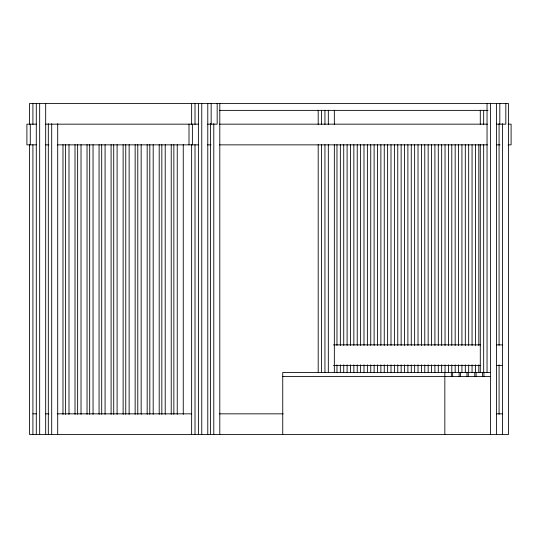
<?xml version="1.0" encoding="UTF-8"?>
<svg xmlns="http://www.w3.org/2000/svg" width="538" height="538" viewBox="0 0 538 538"><rect width="100%" height="100%" fill="white"/><g stroke="black" fill="none" stroke-linecap="round" stroke-linejoin="round"><path stroke-width="0.81" d="M219.376 110.371L488.027 110.371M36.288 124.164L26.9 124.164L26.9 144.857L36.288 144.857M45.535 124.164L198.387 124.164M207.634 124.164L217.17 124.164L217.17 103.471M219.383 124.164L487.441 124.164M496.433 124.164L505.828 124.164L505.828 103.471M508.094 124.164L511.1 124.164L511.1 144.857L508.094 144.857M45.515 144.857L48.897 144.857M57.284 144.857L198.387 144.857M207.614 144.857L210.997 144.857M219.383 144.857L487.441 144.857M496.668 144.857L500.044 144.857M333.446 344.865L480.609 344.865M496.433 344.865L502.452 344.865M333.446 365.558L480.609 365.558M496.433 365.558L502.452 365.558M490.421 372.457L282.739 372.457L282.739 434.529M282.739 376.593L490.421 376.593M32.912 413.836L36.288 413.836M45.515 413.836L48.891 413.836M57.27 413.836L191.669 413.836M219.369 413.836L283.223 413.836M496.433 413.836L502.452 413.836M502.452 123.639L502.452 434.529M499.815 103.471L499.815 124.164M499.076 123.639L499.076 345.463M499.076 364.791L499.076 414.361M496.433 103.471L496.433 434.529M490.421 103.471L490.421 434.529M487.045 103.471L487.045 372.35M483.931 372.457L483.931 376.593M483.669 110.196L483.669 124.48M483.669 144.641L483.669 372.35M482.606 372.457L482.606 376.593M480.293 110.196L480.293 124.48M480.293 144.641L480.293 372.35M478.813 144.641L478.813 345.463M478.813 364.791L478.813 372.35M476.11 372.457L476.11 376.593M475.431 144.641L475.431 345.463M475.431 364.791L475.431 372.35M474.785 372.457L474.785 376.593M472.055 144.641L472.055 345.463M472.055 364.791L472.055 372.35M468.679 144.641L468.679 345.463M468.679 364.791L468.679 372.35M468.295 372.457L468.295 376.593M466.971 372.457L466.971 376.593M465.303 144.641L465.303 345.463M465.303 364.791L465.303 372.35M461.927 144.641L461.927 345.463M461.927 364.791L461.927 372.35M460.474 372.457L460.474 376.593M459.149 372.457L459.149 376.593M458.551 144.641L458.551 345.463M458.551 364.791L458.551 372.35M455.168 144.641L455.168 345.463M455.168 364.791L455.168 372.35M452.66 372.457L452.66 376.593M451.792 144.641L451.792 345.463M451.792 364.791L451.792 372.35M451.335 372.457L451.335 376.593M448.416 144.641L448.416 345.463M448.416 364.791L448.416 372.35M445.04 144.641L445.04 345.463M445.04 364.791L445.04 372.35M444.839 372.457L444.839 434.529M441.664 144.641L441.664 345.463M441.664 364.791L441.664 372.35M438.288 144.641L438.288 345.463M438.288 364.791L438.288 372.35M434.906 144.641L434.906 345.463M434.906 364.791L434.906 372.35M431.53 144.641L431.53 345.463M431.53 364.791L431.53 372.35M428.154 144.641L428.154 345.463M428.154 364.791L428.154 372.35M424.778 144.641L424.778 345.463M424.778 364.791L424.778 372.35M421.402 144.641L421.402 345.463M421.402 364.791L421.402 372.35M418.026 144.641L418.026 345.463M418.026 364.791L418.026 372.35M414.643 144.641L414.643 345.463M414.643 364.791L414.643 372.35M411.267 144.641L411.267 345.463M411.267 364.791L411.267 372.35M407.891 144.641L407.891 345.463M407.891 364.791L407.891 372.35M404.515 144.641L404.515 345.463M404.515 364.791L404.515 372.35M401.14 144.641L401.14 345.463M401.14 364.791L401.14 372.35M397.764 144.641L397.764 345.463M397.764 364.791L397.764 372.35M394.381 144.641L394.381 345.463M394.381 364.791L394.381 372.35M391.005 144.641L391.005 345.463M391.005 364.791L391.005 372.35M387.629 144.641L387.629 345.463M387.629 364.791L387.629 372.35M384.253 144.641L384.253 345.463M384.253 364.791L384.253 372.35M380.877 144.641L380.877 345.463M380.877 364.791L380.877 372.35M377.501 144.641L377.501 345.463M377.501 364.791L377.501 372.35M374.118 144.641L374.118 345.463M374.118 364.791L374.118 372.35M370.743 144.641L370.743 345.463M370.743 364.791L370.743 372.35M367.367 144.641L367.367 345.463M367.367 364.791L367.367 372.35M363.991 144.641L363.991 345.463M363.991 364.791L363.991 372.35M360.615 144.641L360.615 345.463M360.615 364.791L360.615 372.35M357.239 144.641L357.239 345.463M357.239 364.791L357.239 372.35M353.856 144.641L353.856 345.463M353.856 364.791L353.856 372.35M350.48 144.641L350.48 345.463M350.48 364.791L350.48 372.35M347.104 144.641L347.104 345.463M347.104 364.791L347.104 372.35M343.728 144.641L343.728 345.463M343.728 364.791L343.728 372.35M340.352 144.641L340.352 345.463M340.352 364.791L340.352 372.35M336.976 144.641L336.976 345.463M336.976 364.791L336.976 372.35M334.34 110.196L334.34 124.48M334.34 144.641L334.34 372.35M328.321 110.196L328.321 124.48M328.321 144.641L328.321 372.35M324.945 110.196L324.945 124.48M324.945 144.641L324.945 372.35M321.569 110.196L321.569 124.48M321.569 144.641L321.569 372.35M318.193 110.196L318.193 124.48M318.193 144.641L318.193 372.35M219.807 103.471L219.807 434.529M213.794 123.639L213.794 434.529M211.158 103.471L211.158 124.164M210.419 123.639L210.419 434.529M207.782 103.471L207.782 434.529M201.763 103.471L201.763 434.529M198.387 103.471L198.387 434.529M195.012 103.471L195.012 124.48M195.012 144.641L195.012 434.529M192.375 124.164L192.375 144.857M191.636 103.471L191.636 124.48M191.636 144.641L191.636 434.529M188.999 124.164L188.999 144.857M183.256 144.641L183.256 414.361M177.244 144.641L177.244 414.361M173.861 144.641L173.861 414.361M171.225 144.641L171.225 414.361M165.213 144.641L165.213 414.361M161.837 144.641L161.837 414.361M159.201 144.641L159.201 414.361M153.189 144.641L153.189 414.361M149.813 144.641L149.813 414.361M147.17 144.641L147.17 414.361M141.158 144.641L141.158 414.361M137.782 144.641L137.782 414.361M135.146 144.641L135.146 414.361M129.133 144.641L129.133 414.361M125.757 144.641L125.757 414.361M123.121 144.641L123.121 414.361M117.102 144.641L117.102 414.361M113.726 144.641L113.726 414.361M111.09 144.641L111.09 414.361M105.078 144.641L105.078 414.361M101.702 144.641L101.702 414.361M99.066 144.641L99.066 414.361M93.047 144.641L93.047 414.361M89.671 144.641L89.671 414.361M87.035 144.641L87.035 414.361M81.023 144.641L81.023 414.361M77.647 144.641L77.647 414.361M75.011 144.641L75.011 414.361M68.998 144.641L68.998 414.361M65.616 144.641L65.616 414.361M62.98 144.641L62.98 414.361M57.707 123.639L57.707 434.529M51.695 123.639L51.695 434.529M48.319 123.639L48.319 434.529M45.683 103.471L45.683 434.529M39.671 103.471L39.671 434.529M36.288 103.471L36.288 434.529M32.912 103.471L32.912 124.48M32.912 144.641L32.912 434.529M30.276 124.164L30.276 144.857M29.536 124.48L29.536 103.471L508.464 103.471L508.464 434.529L29.536 434.529L29.536 144.641"/></g></svg>
